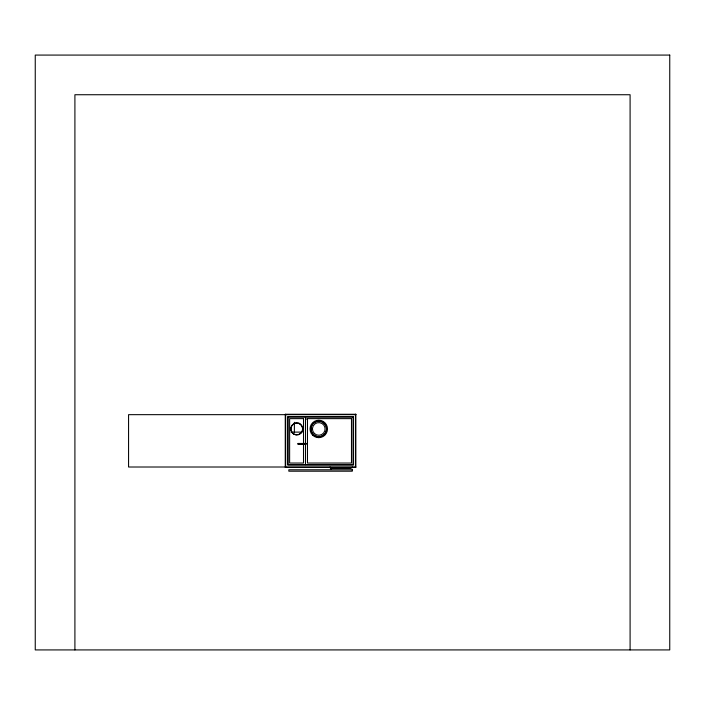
<?xml version="1.0" encoding="UTF-8"?>
<svg xmlns="http://www.w3.org/2000/svg" width="705" height="705" viewBox="0 0 705 705"><rect width="100%" height="100%" fill="white"/><g stroke="black" fill="none" stroke-linecap="round" stroke-linejoin="round"><path stroke-width="1.06" d="M305.891 443.85L297.959 443.85M331.438 468.561C331.05 466.331 329.896 469.944 331.394 468.517M330.566 468.041L331.218 468.693M331.315 468.772L331.456 467.803M330.645 468.102L331.394 468.199M355.849 414.663L128.566 414.663L128.566 467.01L355.849 467.01M305.494 419.026L307.477 419.026M294.382 423.388L299.828 423.388M291.103 432.112L302.013 432.112M351.222 467.803L330.072 467.803L330.072 467.01M331.456 467.961L350.887 467.961M331.438 468.155L350.887 468.358L350.887 467.803M630.094 649.922L630.094 94.734L74.906 94.734L74.906 649.922M355.452 414.267L355.452 467.406M352.28 467.01L352.28 467.803M347.715 467.803L347.715 468.358M334.628 467.803L334.628 468.358M305.494 417.043L305.494 464.63M305.098 443.463L305.098 444.247M294.382 422.295L294.382 432.112M285.657 414.267L285.657 467.406M304.71 443.683C305.829 446.662 306.957 441.436 304.71 443.683M669.75 55.078L35.25 55.078L35.25 649.922L669.75 649.922L669.75 55.078M355.849 414.267L285.261 414.267L285.261 467.406L355.849 467.406L355.849 414.267M353.469 416.646L287.64 416.646L287.64 465.027L353.469 465.027L353.469 416.646M353.082 417.043L288.045 417.043L288.045 464.63L353.082 464.63L353.082 417.043M303.511 418.629L289.623 418.629L289.623 463.044L303.511 463.044L303.511 418.629M351.487 418.629L307.477 418.629L307.477 463.044L351.487 463.044L351.487 418.629M305.891 443.454L297.959 443.454L297.959 444.229L305.891 444.247L305.891 443.454M352.297 469.786L288.83 469.786L288.83 471.196L352.28 471.196L352.28 469.786M314.897 435.637A7.737 7.729 0 0 0 326.503 428.94A7.737 7.729 0 0 0 314.897 422.242A7.737 7.729 0 0 0 314.897 435.637M312.597 435.108A8.724 8.724 0 0 0 327.19 431.196A8.724 8.724 0 0 0 316.51 420.515A8.724 8.724 0 0 0 312.597 435.108M314.28 433.425A6.345 6.345 0 0 0 324.899 430.579A6.345 6.345 0 0 0 317.127 422.806A6.345 6.345 0 0 0 314.28 433.425M293.826 434.024A5.869 5.869 0 0 0 302.63 428.94A5.869 5.869 0 0 0 293.826 423.855A5.869 5.869 0 0 0 293.826 434.024M293.747 434.157A6.028 6.028 0 0 0 302.789 428.94A6.028 6.028 0 0 0 293.747 423.723A6.028 6.028 0 0 0 293.747 434.157M314.8 435.805A7.931 7.931 0 0 0 326.697 428.94A7.931 7.931 0 0 0 314.8 422.066A7.931 7.931 0 0 0 314.8 435.805"/></g></svg>
